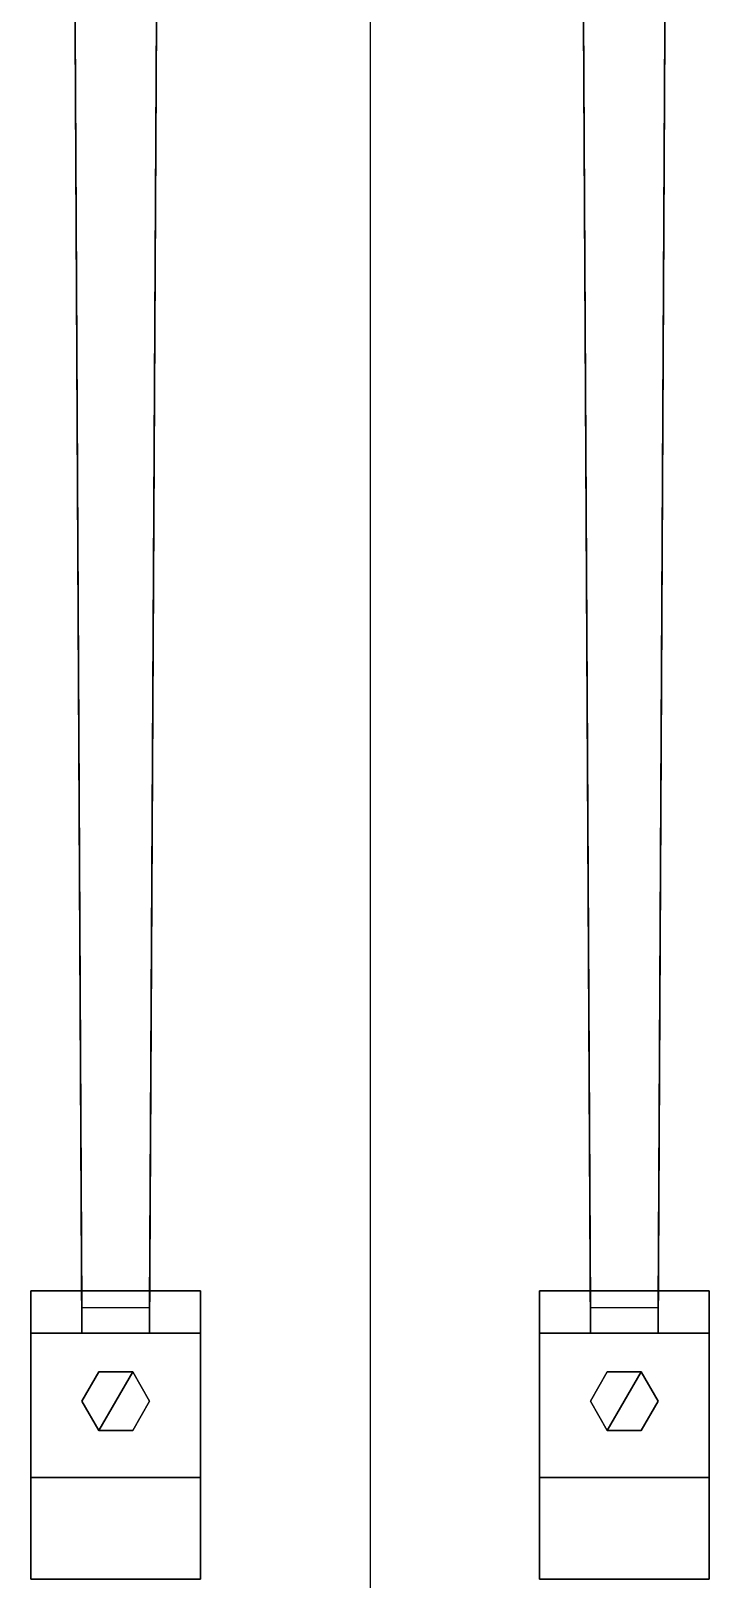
# Model space of a CAD drawing. Header units: millimetres. Extents: x -0.78 to 3, y -2.6 to 4.25.
# Drawn here: x -0.4 to 0.4, y -2.6 to -0.773 of the extents above; entities that cross this region are included whole.
import ezdxf

# ---------------------------------------------------------------- set-up
doc = ezdxf.new("R2010")
doc.units = ezdxf.units.MM
doc.layers.add('trail', color=5, linetype='Continuous')
doc.layers.add('wheels', color=2, linetype='Continuous')

msp = doc.modelspace()

# ---------------------------------------------------------------- linework, layer by layer
at = {"layer": 'trail'}
for points in [[(-0.35, -0.39, 0.46), (-0.34, -2.28, 0.02), (-0.34, -2.31, 0.1), (-0.35, -0.39, 0.6)], [(-0.35, -0.39, 0.6), (-0.34, -2.31, 0.1), (-0.26, -2.31, 0.1), (-0.25, -0.39, 0.6)], [(-0.25, -0.39, 0.46), (-0.26, -2.28, 0.02), (-0.34, -2.28, 0.02), (-0.35, -0.39, 0.46)], [(-0.26, -2.31, 0.1), (-0.26, -2.28, 0.02), (-0.25, -0.39, 0.46), (-0.25, -0.39, 0.6)], [(0.25, -0.39, 0.6), (0.26, -2.31, 0.1), (0.34, -2.31, 0.1), (0.35, -0.39, 0.6)], [(0.25, -0.39, 0.46), (0.26, -2.28, 0.02), (0.26, -2.31, 0.1), (0.25, -0.39, 0.6)], [(0.35, -0.39, 0.46), (0.34, -2.28, 0.02), (0.26, -2.28, 0.02), (0.25, -0.39, 0.46)], [(0.34, -2.31, 0.1), (0.34, -2.28, 0.02), (0.35, -0.39, 0.46), (0.35, -0.39, 0.6)], [(-0.4, -2.26), (-0.4, -2.6), (-0.4, -2.48, 0.11), (-0.4, -2.31, 0.11)], [(-0.2, -2.31, 0.11), (-0.2, -2.26), (-0.4, -2.26), (-0.4, -2.31, 0.11)], [(-0.2, -2.26), (-0.2, -2.6), (-0.4, -2.6), (-0.4, -2.26)], [(-0.2, -2.48, 0.11), (-0.2, -2.6), (-0.2, -2.26), (-0.2, -2.31, 0.11)], [(0.4, -2.31, 0.11), (0.4, -2.26), (0.2, -2.26), (0.2, -2.31, 0.11)], [(0.2, -2.26), (0.2, -2.6), (0.2, -2.48, 0.11), (0.2, -2.31, 0.11)], [(0.4, -2.26), (0.4, -2.6), (0.2, -2.6), (0.2, -2.26)], [(0.4, -2.48, 0.11), (0.4, -2.6), (0.4, -2.26), (0.4, -2.31, 0.11)], [(-0.4, -2.31, 0.11), (-0.4, -2.48, 0.11), (-0.2, -2.48, 0.11), (-0.2, -2.31, 0.11)], [(0.2, -2.31, 0.11), (0.2, -2.48, 0.11), (0.4, -2.48, 0.11), (0.4, -2.31, 0.11)], [(-0.32, -2.3554, 0.11), (-0.34, -2.39, 0.11), (-0.34, -2.39, 0.39), (-0.32, -2.3554, 0.39)], [(-0.32, -2.3554, 0.39), (-0.34, -2.39, 0.39), (-0.32, -2.4246, 0.39), (-0.28, -2.3554, 0.39)], [(-0.28, -2.3554, 0.11), (-0.32, -2.3554, 0.11), (-0.32, -2.3554, 0.39), (-0.28, -2.3554, 0.39)], [(-0.28, -2.3554, 0.39), (-0.32, -2.4246, 0.39), (-0.28, -2.4246, 0.39), (-0.26, -2.39, 0.39)], [(-0.26, -2.39, 0.11), (-0.28, -2.3554, 0.11), (-0.28, -2.3554, 0.39), (-0.26, -2.39, 0.39)], [(0.28, -2.3554, 0.11), (0.26, -2.39, 0.11), (0.26, -2.39, 0.39), (0.28, -2.3554, 0.39)], [(0.28, -2.3554, 0.39), (0.26, -2.39, 0.39), (0.28, -2.4246, 0.39), (0.32, -2.3554, 0.39)], [(0.32, -2.3554, 0.11), (0.28, -2.3554, 0.11), (0.28, -2.3554, 0.39), (0.32, -2.3554, 0.39)], [(0.32, -2.3554, 0.39), (0.28, -2.4246, 0.39), (0.32, -2.4246, 0.39), (0.34, -2.39, 0.39)], [(0.34, -2.39, 0.11), (0.32, -2.3554, 0.11), (0.32, -2.3554, 0.39), (0.34, -2.39, 0.39)], [(-0.34, -2.39, 0.11), (-0.32, -2.4246, 0.11), (-0.32, -2.4246, 0.39), (-0.34, -2.39, 0.39)], [(-0.28, -2.4246, 0.11), (-0.26, -2.39, 0.11), (-0.26, -2.39, 0.39), (-0.28, -2.4246, 0.39)], [(0.26, -2.39, 0.11), (0.28, -2.4246, 0.11), (0.28, -2.4246, 0.39), (0.26, -2.39, 0.39)], [(0.32, -2.4246, 0.11), (0.34, -2.39, 0.11), (0.34, -2.39, 0.39), (0.32, -2.4246, 0.39)], [(-0.32, -2.4246, 0.11), (-0.28, -2.4246, 0.11), (-0.28, -2.4246, 0.39), (-0.32, -2.4246, 0.39)], [(0.28, -2.4246, 0.11), (0.32, -2.4246, 0.11), (0.32, -2.4246, 0.39), (0.28, -2.4246, 0.39)], [(-0.4, -2.48, 0.11), (-0.4, -2.6), (-0.2, -2.6), (-0.2, -2.48, 0.11)], [(0.2, -2.48, 0.11), (0.2, -2.6), (0.4, -2.6), (0.4, -2.48, 0.11)]]:
    msp.add_3dface(points, dxfattribs=at)
at = {"layer": 'wheels'}
msp.add_xline((0, 0, 0.5), (0, -1), dxfattribs=at)

doc.saveas('drawing.dxf')
